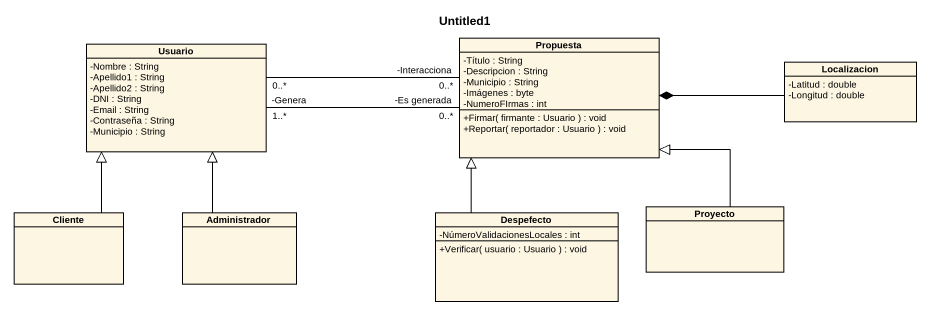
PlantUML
@startuml
title Untitled1
hide circle
hide empty members
skinparam classAttributeIconSize 0
class Usuario {
  -Nombre : String
  -Apellido1 : String
  -Apellido2 : String
  -DNI : String
  -Email : String
  -Contraseña : String
  -Municipio : String
}
class Propuesta {
  -Título : String
  -Descripcion : String
  -Municipio : String
  -Imágenes : byte
  -NumeroFIrmas : int
  +Firmar( firmante : Usuario ) : void
  +Reportar( reportador : Usuario ) : void
}
class Localizacion {
  -Latitud : double
  -Longitud : double
}
class Cliente
class Administrador
class Despefecto {
  -NúmeroValidacionesLocales : int
  +Verificar( usuario : Usuario ) : void
}
class Proyecto
Usuario "0..*" -right- "-Interacciona\n0..*" Propuesta
Propuesta "0..*\n-Es generada" -left- "1..*\n-Genera" Usuario
Propuesta *-right- Localizacion
Cliente -up-|> Usuario
Administrador -up-|> Usuario
Despefecto -up-|> Propuesta
Proyecto -up-|> Propuesta
@enduml
